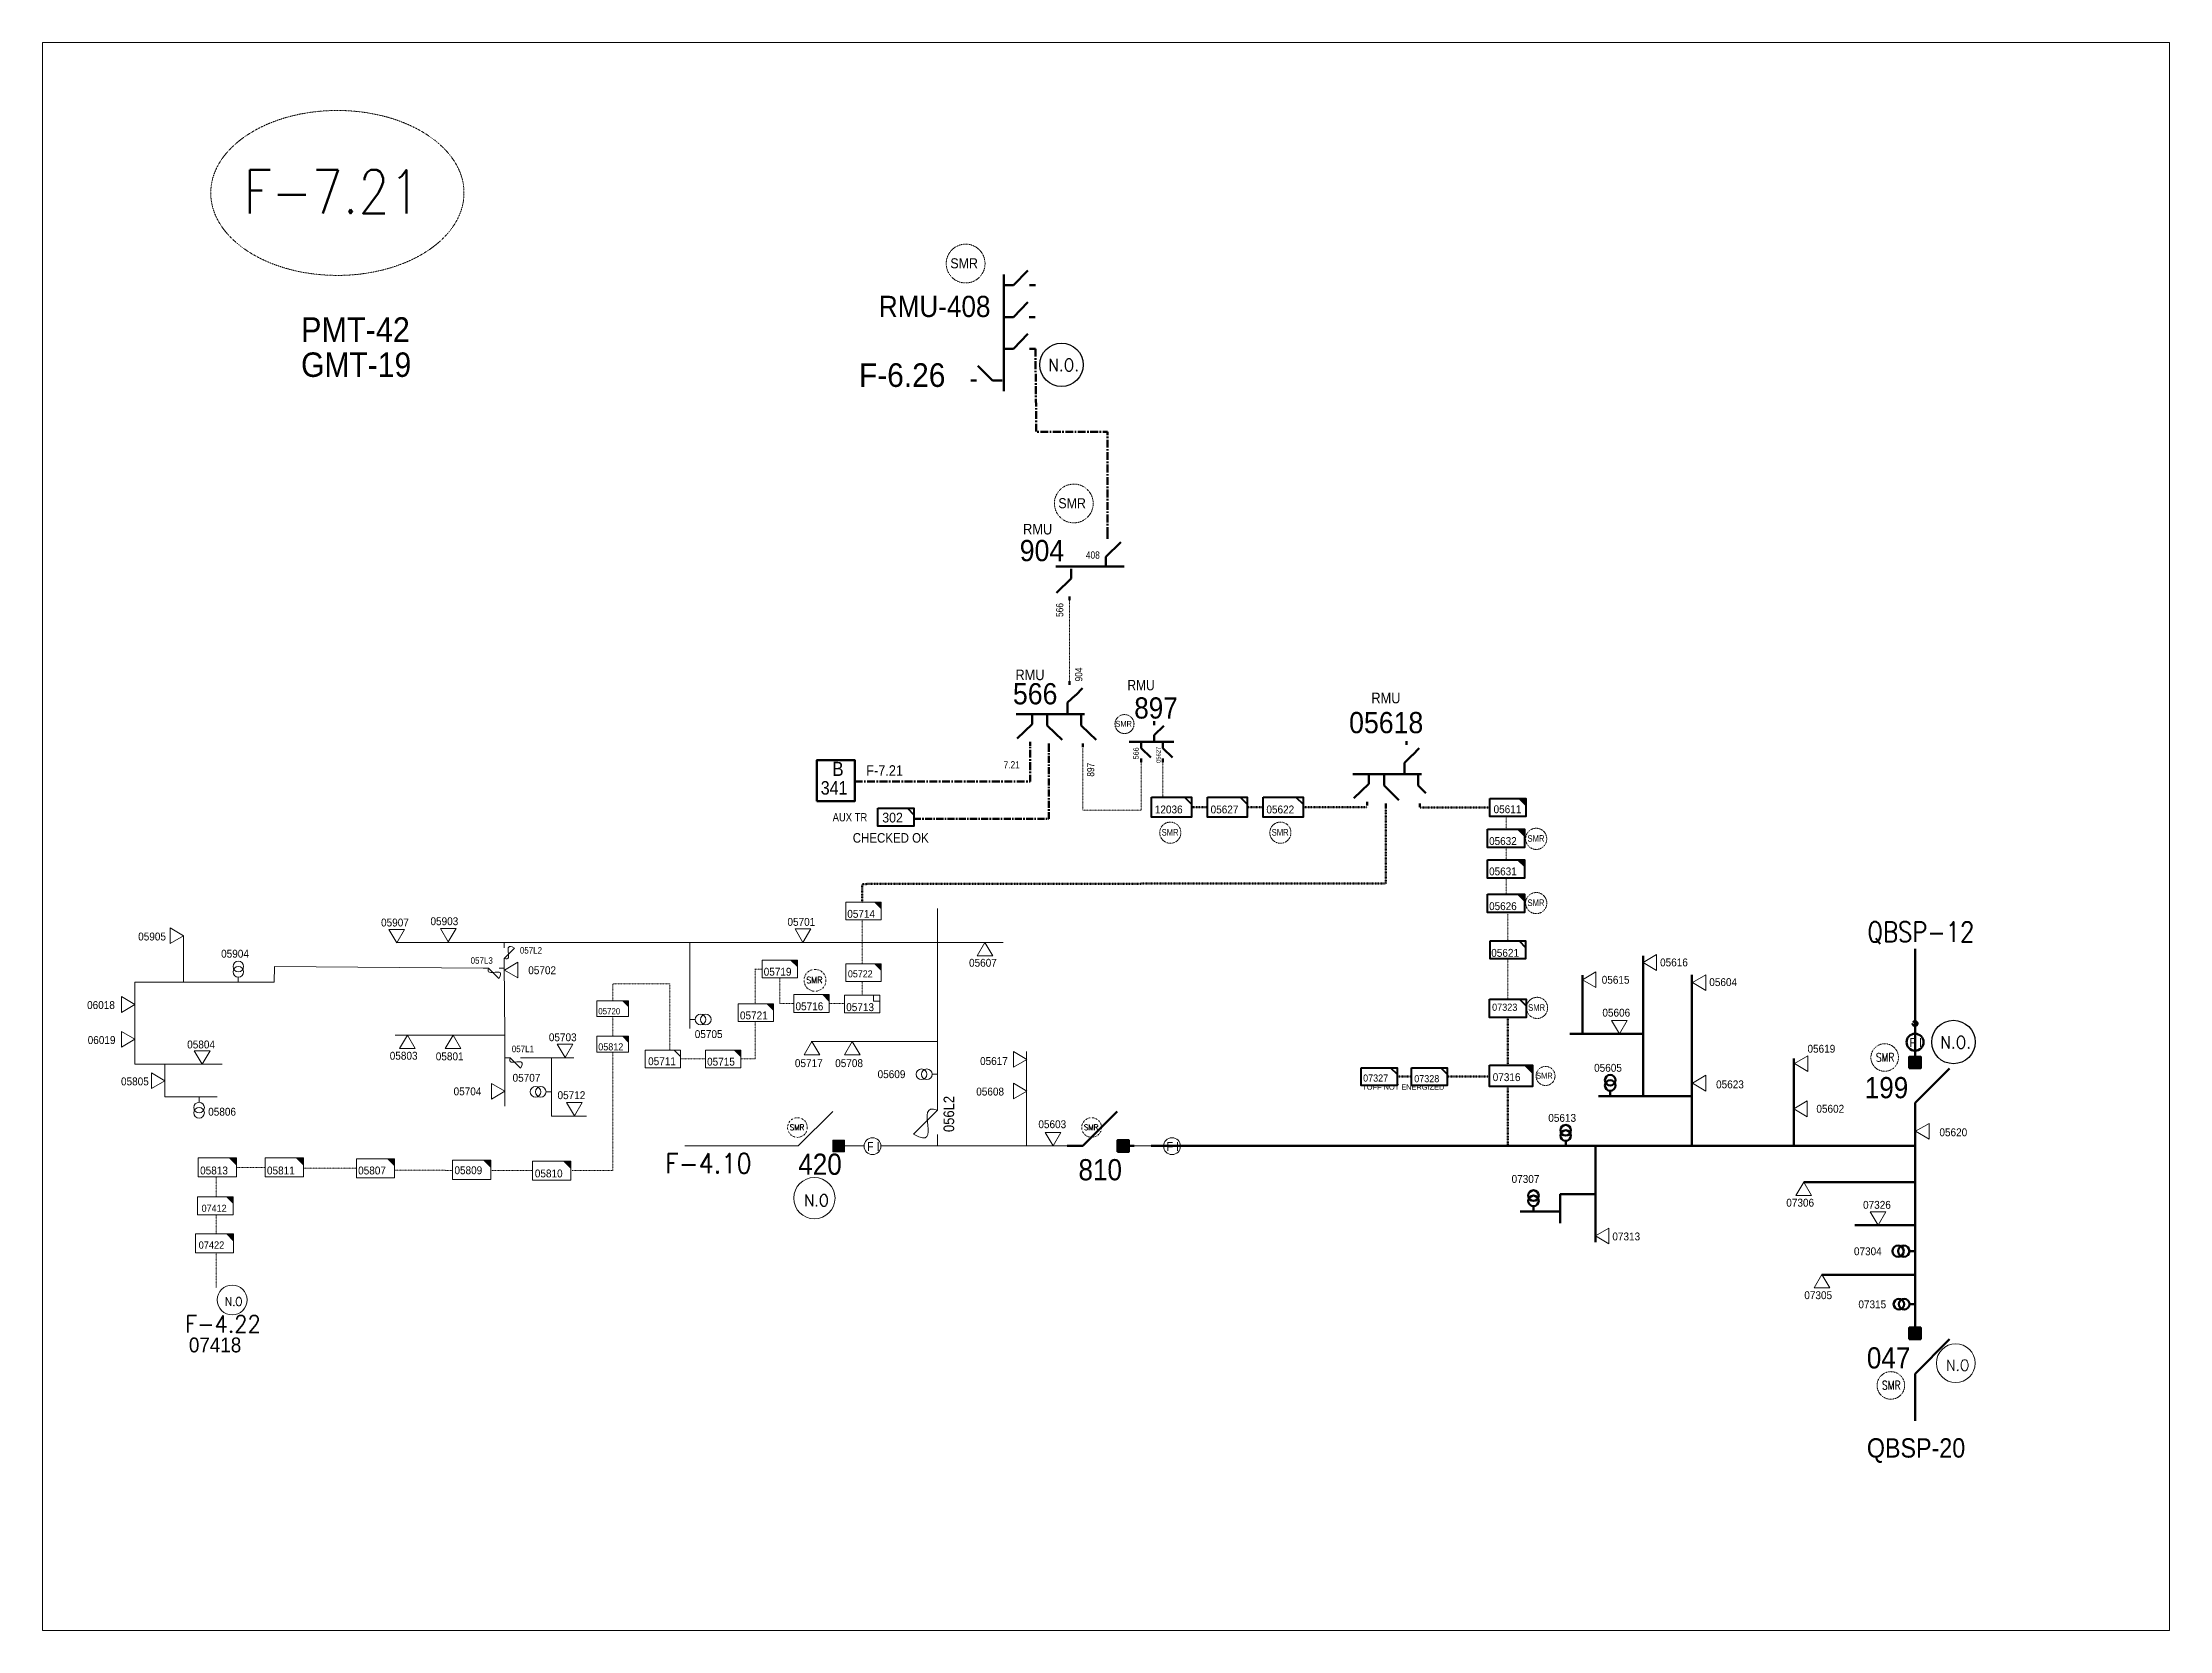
# Model space of a CAD drawing. Header units: metres. Extents: x 65984 to 144644, y -19036 to 23726.
# Drawn here: x 99559 to 100562, y 225 to 973 of the extents above; entities that cross this region are included whole.
import ezdxf
from ezdxf.enums import TextEntityAlignment as Align

# ---------------------------------------------------------------- set-up
doc = ezdxf.new("R2010")
doc.units = ezdxf.units.M
doc.header["$MEASUREMENT"] = 0
for name, pattern in [('( Center )', [2, 1.25, -0.25, 0.25, -0.25]), ('DGN Style 3', [0.013877, 0, -0.013877]), ('DGN Style 4', [1.6, 0.8, -0.4, 0, -0.4])]:
    doc.linetypes.add(name, pattern=pattern)
doc.layers.get('0').update_dxf_attribs({"color": 95, "lineweight": 40})
for name, color, linetype, lineweight in [('ABS', 7, 'Continuous', 40), ('ABS NUMBER', 112, 'Continuous', 30), ('d_eos', 111, 'Continuous', 40), ('d_eos no', 121, 'Continuous', 40), ('d_fco', 5, 'Continuous', 40), ('d_fco text', 95, 'Continuous', 40), ('d_oh branch', 94, 'Continuous', 40), ('d_switch', 95, 'Continuous', 40), ('d_tf', 1, 'Continuous', 40), ('d_tf no', 6, 'Continuous', 40), ('d_tf_200', 1, 'Continuous', 40), ('d_ug cable', 95, 'Continuous', 40), ('d_ug main line', 95, 'Continuous', 40), ('d_unit sub', 7, 'Continuous', 40), ('EARTH FAULT INDICATOR', 95, 'Continuous', 40), ('FDR  2  04', 171, 'Continuous', 40), ('FDR  4  04', 241, 'Continuous', 40), ('fedr no', 95, 'Continuous', 40), ('GRID STATION  04', 7, 'Continuous', 40), ('Level 37', 7, 'Continuous', 0), ('O H MAIN FEEDER', 4, 'Continuous', 100), ('SW N O', 114, 'Continuous', 30)]:
    doc.layers.add(name, color=color, linetype=linetype, lineweight=lineweight)
doc.styles.add('NASKHF', font='naskhf.shx', dxfattribs={"height": 8})
doc.styles.add('Style-Andalus', font='andlso.ttf')
doc.styles.add('Style-Arial', font='arial.ttf')
doc.styles.add('Style-ENGINEERING', font='ENGINEERING.shx')
doc.styles.add('Style-msdefault', font='msdefault.shx')
doc.styles.add('Style-simplex', font='simplex.shx')
doc.styles.add('Style-STANDARD', font='STANDARD.shx')

# ---------------------------------------------------------------- blocks, each defined once
blk = doc.blocks.new('TFU_95')
at = {"layer": 'd_tf_200', "color": 40, "linetype": 'Continuous', "lineweight": 13}
blk.add_line((0, 10), (0, 0), dxfattribs=at)
for centre in [(0, 30), (0, 20)]:
    blk.add_circle(centre, 10, dxfattribs=at)
blk = doc.blocks.new('TF3')
at = {"color": 0, "linetype": 'ByBlock', "lineweight": -2}
for p, q in [((11.3, 9), (18.3, 9)), ((18.3, 9), (18.3, 2))]:
    blk.add_line(p, q, dxfattribs=at)
at = {"color": 0, "linetype": 'ByBlock', "lineweight": -2, "flags": 128}
blk.add_lwpolyline([(18.3, 2), (11.3, 2), (11.3, 9)], dxfattribs=at)
at = {"color": 0, "linetype": 'ByBlock', "lineweight": -2}
blk.add_3dface([(-21.7, 9), (18.3, 9), (18.3, -11), (-21.7, -11)], dxfattribs=at)
blk = doc.blocks.new('ABS2_1_1')
at = {"color": 0, "linetype": 'ByBlock', "lineweight": -2, "ltscale": 500}
for q in [(-29900, 43500), (0, 0)]:
    blk.add_line((0, 13600), q, dxfattribs=at)
at = {"color": 0, "linetype": 'ByBlock', "lineweight": -2, "ltscale": 500, "flags": 128}
for points in [[(5000, 43600), (-5000, 43600), (-5000, 53600), (5000, 53600)], [(3791, 49653), (3791, 49653), (3791, 49653)]]:
    blk.add_lwpolyline(points, close=True, dxfattribs=at)
at = {"color": 0, "linetype": 'ByBlock', "lineweight": -2, "ltscale": 500}
for points in [[(5000, 43600), (-5000, 43600), (5000, 53600), (-5000, 53600)], [(3791, 49653), (3791, 49653), (3791, 49653)]]:
    blk.add_solid(points, dxfattribs=at)
blk = doc.blocks.new('*U1012')
at = {"layer": 'd_fco', "color": 7, "linetype": 'Continuous', "lineweight": 13}
blk.add_line((-4.6, 4.2), (-10.1, 4.2), dxfattribs=at)
at = {"layer": 'd_fco', "color": 7, "linetype": 'Continuous', "lineweight": 13, "flags": 128}
blk.add_lwpolyline([(13, 4.2), (7.1, 4.2), (-4.4, -7.3)], dxfattribs=at)
at = {"layer": 'd_fco', "color": 7, "linetype": 'Continuous', "lineweight": 13}
blk.add_open_spline([(-4.4, -7.3), (-13, 7.7), (11.6, -7.7), (7.1, 4.2)], degree=3, dxfattribs=at)
blk = doc.blocks.new('*U1006')
at = {"layer": 'EARTH FAULT INDICATOR', "color": 2, "linetype": 'Continuous', "lineweight": 13}
blk.add_circle((0, 0.1), 4, dxfattribs=at)
at = {"layer": 'EARTH FAULT INDICATOR', "color": 2, "lineweight": 13, "style": 'Style-Andalus', "width": 0.9}
blk.add_text('F I', height=4.23, dxfattribs=at).set_placement((-2.6, 2.1), align=Align.TOP_LEFT)
blk = doc.blocks.new('TF_8')
at = {"color": 0, "linetype": 'ByBlock', "lineweight": -2}
blk.add_line((6.3, 4.95), (9.9, 1.35), dxfattribs=at)
blk.add_3dface([(-10.1, 4.95), (9.9, 4.95), (9.9, -5.05), (-10.1, -5.05)], dxfattribs=at)
blk = doc.blocks.new('exist.us-1000kva')
at = {"color": 0, "linetype": 'ByBlock', "lineweight": -2, "flags": 128}
blk.add_lwpolyline([(40, 12.9), (32.8, 20), (40, 20)], close=True, dxfattribs=at)
at = {"color": 0, "linetype": 'ByBlock', "lineweight": -2, "extrusion": (0, 0, -1)}
blk.add_solid([(-40, 12.9), (-32.8, 20), (-40, 20)], dxfattribs=at)
at = {"color": 0, "linetype": 'ByBlock', "lineweight": -2, "xscale": 2, "yscale": 2}
blk.add_blockref('TF_8', (20.2, 10.1), dxfattribs=at)
blk = doc.blocks.new('TFU_154')
at = {"layer": 'd_tf_200', "color": 40, "linetype": 'Continuous', "lineweight": 53}
blk.add_line((0, 10), (0, 0), dxfattribs=at)
for centre in [(0, 30), (0, 20)]:
    blk.add_circle(centre, 10, dxfattribs=at)
blk = doc.blocks.new('*U1348')
at = {"layer": 'EARTH FAULT INDICATOR', "color": 40, "linetype": 'Continuous', "lineweight": 100}
blk.add_circle((0, 0.1), 4, dxfattribs=at)
at = {"layer": 'EARTH FAULT INDICATOR', "color": 40, "lineweight": 140, "style": 'Style-Andalus', "width": 0.9}
blk.add_text('F I', height=4.23, dxfattribs=at).set_placement((-2.6, 2.1), align=Align.TOP_LEFT)
blk = doc.blocks.new('TRA1_800')
at = {"layer": 'd_tf', "color": 40, "linetype": 'Continuous', "lineweight": 13, "ltscale": 0.000372147, "extrusion": (0, 0, -1), "flags": 128}
blk.add_lwpolyline([(-10.1, -17), (-0.1, 0), (9.9, -17)], close=True, dxfattribs=at)
blk = doc.blocks.new('TRA1_799')
at = {"layer": 'd_tf', "color": 40, "linetype": 'Continuous', "lineweight": 13, "ltscale": 0.000372147, "xscale": 1.000046566207833, "yscale": 1.000046566207833, "zscale": 1.000046566207833, "rotation": 180}
blk.add_blockref('TRA1_800', (0, 0), dxfattribs=at)
blk = doc.blocks.new('TRA1_802')
at = {"layer": 'd_tf', "color": 40, "linetype": 'Continuous', "lineweight": 13, "ltscale": 0.000371982, "flags": 128}
blk.add_lwpolyline([(10, -17), (0, 0), (-10, -17)], close=True, dxfattribs=at)
blk = doc.blocks.new('TRA1_801')
at = {"layer": 'd_tf', "color": 40, "linetype": 'Continuous', "lineweight": 13, "ltscale": 0.000371982, "xscale": 1.000046566207834, "yscale": 1.000046566207834, "zscale": 1.000046566207834, "rotation": 180}
blk.add_blockref('TRA1_802', (0, 0), dxfattribs=at)
blk = doc.blocks.new('TRA1_1278')
at = {"layer": 'd_tf', "color": 40, "linetype": 'Continuous', "lineweight": 0, "ltscale": 0.000372147, "flags": 128}
blk.add_lwpolyline([(10, -17), (0, 0), (-10, -17)], close=True, dxfattribs=at)
blk = doc.blocks.new('TRA1_1277')
at = {"layer": 'd_tf', "color": 40, "linetype": 'Continuous', "lineweight": 0, "ltscale": 0.000372147, "xscale": 1.000046566207833, "yscale": 1.000046566207833, "zscale": 1.000046566207833, "rotation": 180}
blk.add_blockref('TRA1_1278', (0, 0), dxfattribs=at)
blk = doc.blocks.new('TRA1_1280')
at = {"layer": 'd_tf', "color": 40, "linetype": 'Continuous', "lineweight": 0, "ltscale": 0.000371982, "extrusion": (0, 0, -1), "flags": 128}
blk.add_lwpolyline([(-10, -17), (0, 0), (10, -17)], close=True, dxfattribs=at)
blk = doc.blocks.new('TRA1_1279')
at = {"layer": 'd_tf', "color": 40, "linetype": 'Continuous', "lineweight": 0, "ltscale": 0.000371982, "xscale": 1.000046566207834, "yscale": 1.000046566207834, "zscale": 1.000046566207834, "rotation": 180}
blk.add_blockref('TRA1_1280', (0, 0), dxfattribs=at)
blk = doc.blocks.new('*U3382')
at = {"layer": 'SW N O', "color": 3, "lineweight": 13}
blk.add_circle((0, 0), 16.8, dxfattribs=at)
at = {"layer": 'SW N O', "color": 3, "lineweight": 13, "insert": (1.7, -1.8), "char_height": 9.6, "attachment_point": 5, "line_spacing_factor": 0.6, "style": 'Style-STANDARD'}
blk.add_mtext('N.O', dxfattribs=at)
blk = doc.blocks.new('*U892')
at = {"layer": 'SW N O', "color": 3}
blk.add_circle((0, 0), 16.8, dxfattribs=at)
at = {"layer": 'SW N O', "color": 3, "style": 'Style-STANDARD'}
blk.add_text('N.O.', height=9.6, dxfattribs=at).set_placement((1.7, -0.2), align=Align.MIDDLE_CENTER)

msp = doc.modelspace()

# ---------------------------------------------------------------- linework, layer by layer
at = {"layer": 'd_eos', "color": 2, "linetype": 'Continuous', "lineweight": 211, "ltscale": 0.478599}
for p, q in [((100012.3, 863.9), (100012.3, 808.9)), ((100016.9, 858.9), (100023.7, 865.9)), ((100012.3, 858.9), (100016.9, 858.9)), ((100012.2, 843.9), (100016.8, 843.9)), ((100016.8, 843.9), (100023.6, 850.9)), ((100016.9, 828.9), (100023.7, 835.9)), ((100012.3, 828.9), (100016.9, 828.9)), ((100011.6, 813.9), (100006.9, 813.9))]:
    msp.add_line(p, q, dxfattribs=at)
at = {"layer": 'd_eos', "color": 7, "linetype": 'Continuous', "lineweight": 211, "ltscale": 0.478599}
for p, q in [((100024.4, 858.9), (100027.2, 858.9)), ((100024.3, 843.9), (100027.1, 843.9)), ((100024.4, 828.9), (100027.2, 828.9)), ((99999.5, 813.9), (99996.7, 813.9)), ((100006.9, 813.9), (100000.1, 820.9))]:
    msp.add_line(p, q, dxfattribs=at)
at = {"layer": 'd_eos', "color": 2, "linetype": 'Continuous', "lineweight": 211, "ltscale": 0.638341}
for p, q in [((100060.4, 730.9), (100067.4, 737.7)), ((100036.8, 726.3), (100069.1, 726.3)), ((100044.1, 725.2), (100044.1, 720.6)), ((100060.4, 726.3), (100060.4, 730.9)), ((100044.1, 720.6), (100037.1, 713.8))]:
    msp.add_line(p, q, dxfattribs=at)
at = {"layer": 'd_eos', "color": 2, "linetype": 'Continuous', "lineweight": 211, "ltscale": 0.479736}
for p, q in [((100061.2, 739.3), (100061.2, 741.1)), ((100043.2, 712.2), (100043.2, 710.4))]:
    msp.add_line(p, q, dxfattribs=at)
at = {"layer": 'd_eos', "color": 7, "linetype": 'Continuous', "lineweight": 211, "ltscale": 0.479736}
for p, q in [((100043.2, 670.5), (100043.2, 672.3)), ((100024.8, 643.6), (100024.8, 641.8)), ((100033.6, 642.9), (100033.6, 641.1)), ((100049.6, 642.9), (100049.6, 641.1)), ((100202.1, 642.2), (100202.1, 644)), ((100183.6, 615.4), (100183.6, 613.6)), ((100192.4, 614.6), (100192.4, 612.8)), ((100208.4, 614.6), (100208.4, 612.8))]:
    msp.add_line(p, q, dxfattribs=at)
at = {"layer": 'd_eos', "color": 7, "linetype": 'Continuous', "lineweight": 211, "ltscale": 0.638341}
for p, q in [((100042.4, 662.1), (100046.1, 665.7)), ((100042.4, 656.8), (100042.4, 662.1)), ((100046.2, 665.7), (100049.4, 668.9)), ((100050.4, 656.7), (100018.1, 656.7)), ((100025.6, 652), (100018.6, 645.2)), ((100025.6, 656.7), (100025.6, 652)), ((100032.8, 656.5), (100032.8, 651.3)), ((100048.8, 656.5), (100048.8, 651.3)), ((100032.8, 651.3), (100036.5, 647.7)), ((100036.5, 647.7), (100039.8, 644.5)), ((100048.8, 651.3), (100052.5, 647.7)), ((100052.5, 647.7), (100055.8, 644.5)), ((100201.2, 633.8), (100204.9, 637.4)), ((100201.2, 628.6), (100201.2, 633.8)), ((100205, 637.4), (100208.2, 640.6)), ((100209.3, 628.4), (100176.9, 628.4)), ((100184.4, 623.8), (100177.4, 617)), ((100184.4, 628.4), (100184.4, 623.8)), ((100191.6, 628.3), (100191.6, 623)), ((100191.6, 623), (100195.3, 619.4)), ((100207.6, 628.3), (100207.6, 623)), ((100207.6, 623), (100211.3, 619.4)), ((100195.3, 619.4), (100198.6, 616.2))]:
    msp.add_line(p, q, dxfattribs=at)
at = {"layer": 'd_eos', "color": 2, "linetype": 'Continuous', "lineweight": 211, "ltscale": 0.484743}
for p, q in [((100083.2, 651.5), (100083.2, 653.3)), ((100092.4, 643.6), (100071.4, 643.6)), ((100077.1, 643.6), (100077.1, 640.6)), ((100083.2, 646.7), (100087.8, 651.1)), ((100083.2, 643.6), (100083.2, 646.7)), ((100087.3, 643.6), (100087.3, 640.6)), ((100077.1, 640.6), (100081.6, 636.2)), ((100077.1, 635.8), (100077.1, 634)), ((100087.3, 640.6), (100091.9, 636.2)), ((100087.3, 635.8), (100087.3, 634))]:
    msp.add_line(p, q, dxfattribs=at)
at = {"layer": 'd_oh branch', "color": 40, "linetype": 'Continuous', "lineweight": 13}
for p, q in [((99981, 471.7), (99981, 565)), ((99625.5, 530.4), (99625.5, 552.3)), ((100012, 549), (99725.9, 549)), ((99864.3, 508.5), (99864.3, 549)), ((99668.3, 530.4), (99668.4, 537.7)), ((99766.9, 537), (99668.4, 537.7)), ((99777, 505.4), (99776.7, 539.4)), ((99668.3, 530.4), (99602.6, 530.4)), ((99602.6, 491.6), (99602.6, 530.4)), ((99777, 505.4), (99725.4, 505.4)), ((99777, 471.9), (99777, 505.5)), ((99921.4, 502.3), (99981, 502.3)), ((99643.8, 491.6), (99602.6, 491.6)), ((99616.8, 491.6), (99616.8, 476.2)), ((99784.4, 494.7), (99809.6, 494.7)), ((99799.1, 467.1), (99799.1, 494.7)), ((100023, 453.4), (100023, 497.6)), ((99616.8, 476.2), (99641.4, 476.2)), ((99799.1, 467.1), (99815.5, 467.1))]:
    msp.add_line(p, q, dxfattribs=at)
at = {"layer": 'd_oh branch', "color": 40, "linetype": 'Continuous', "lineweight": 100}
for p, q in [((100313.7, 476.6), (100313.7, 542.8)), ((100285.1, 505.9), (100285.1, 533.7)), ((100336.7, 453.1), (100336.7, 533.8)), ((100279.1, 505.9), (100313.7, 505.9)), ((100384.8, 453.1), (100384.8, 494.3)), ((100292.7, 476.6), (100336.7, 476.6)), ((100291.3, 407.8), (100291.3, 453.1)), ((100389.4, 436), (100441.9, 436)), ((100274.6, 422.2), (100255.7, 422.2)), ((100413.6, 415.7), (100441.9, 415.7)), ((100398, 392.4), (100441.9, 392.4))]:
    msp.add_line(p, q, dxfattribs=at)
at = {"layer": 'd_oh branch', "color": 94, "linetype": 'Continuous', "lineweight": 13}
msp.add_line((99908, 453.1), (99861.9, 453.1), dxfattribs=at)
at = {"layer": 'd_oh branch', "color": 40, "linetype": 'Continuous', "lineweight": 100, "flags": 128}
msp.add_lwpolyline([(100274.6, 416.7), (100274.6, 430.3), (100291.3, 430.3)], dxfattribs=at)
at = {"layer": 'd_ug cable', "color": 40, "linetype": 'DGN Style 3', "lineweight": 13}
for p, q in [((100043.2, 672.3), (100043.2, 710.4)), ((100087.3, 633.9), (100087.3, 617.4)), ((100249.1, 608.4), (100249.1, 602.4)), ((100249.1, 593.8), (100249.1, 588.1)), ((100249.1, 579.3), (100249.1, 571.7)), ((100249.9, 562.6), (100249.9, 549.7)), ((99945.5, 559.7), (99945.5, 538.9)), ((99894.9, 536.5), (99898.3, 536.5)), ((99895, 520.2), (99895, 536.5)), ((99906.7, 532.4), (99906.7, 520.3)), ((99827.9, 529.6), (99854.8, 529.6)), ((99827.9, 521.7), (99827.9, 529.6)), ((99854.8, 498.2), (99854.8, 529.6)), ((99945.5, 530.7), (99945.5, 524.2)), ((99827.9, 504.8), (99827.9, 514.1)), ((99895, 494.2), (99895, 511.9)), ((99906.7, 520.3), (99913.3, 520.3)), ((99930.1, 520.3), (99937.2, 520.3)), ((99827.9, 441.6), (99827.9, 497.3)), ((99859.9, 494.2), (99871.7, 494.2)), ((99888.5, 494.2), (99895, 494.2)), ((99664.1, 443), (99650.8, 443)), ((99682.3, 442.7), (99707.1, 442.7)), ((99725.1, 441.7), (99752.4, 441.6)), ((99770.7, 441.6), (99790.1, 441.6)), ((99808.8, 441.6), (99827.9, 441.6)), ((99640.9, 429.1), (99640.9, 438.5)), ((99640.9, 411.6), (99640.9, 420.7)), ((99640.9, 386.4), (99640.9, 402.7))]:
    msp.add_line(p, q, dxfattribs=at)
at = {"layer": 'd_ug cable', "color": 40, "linetype": 'DGN Style 3', "lineweight": 100}
for p, q in [((100192.4, 576.9), (100192.4, 612.8)), ((100208.4, 612.6), (100241.4, 612.6)), ((99945.6, 576.6), (100192.4, 576.9)), ((99945.6, 576.6), (99945.6, 567.8)), ((100249.9, 491.2), (100249.9, 513.7))]:
    msp.add_line(p, q, dxfattribs=at)
at = {"layer": 'd_ug cable', "color": 40, "linetype": 'DGN Style 3', "lineweight": 13, "flags": 128}
for points in [[(100049.6, 640.6), (100049.6, 611.4)], [(100049.6, 611.4), (100077, 611.4), (100077.1, 634)], [(100249.9, 541.4), (100249.9, 522.3)]]:
    msp.add_lwpolyline(points, dxfattribs=at)
at = {"layer": 'd_ug cable', "color": 40, "linetype": 'DGN Style 3', "lineweight": 100, "flags": 128}
for points in [[(100100.8, 612.8), (100108.3, 612.8)], [(100127.1, 612.8), (100134.6, 612.8)], [(100153.4, 612.8), (100183.6, 612.8)], [(100197.7, 485.8), (100204.5, 485.8)], [(100221.4, 485.8), (100240.7, 485.8)], [(100249.9, 481.1), (100249.9, 453.1)]]:
    msp.add_lwpolyline(points, dxfattribs=at)
at = {"layer": 'd_ug cable', "color": 1, "linetype": 'DGN Style 3', "lineweight": 13}
for centre, radius in [((99994.3, 869.1), 9.15), ((100045.3, 756), 9.15), ((100427.6, 494.8), 6.5), ((100430.5, 340.2), 6.5)]:
    msp.add_circle(centre, radius, dxfattribs=at)
at = {"layer": 'd_ug cable', "color": 2, "linetype": 'DGN Style 3', "lineweight": 13}
for centre, radius in [((100069.2, 652), 4.49), ((100090.8, 600.8), 4.99), ((100142.7, 600.8), 4.99), ((100263.3, 597.9), 4.99), ((100263.3, 567.6), 4.99), ((100263.7, 518.2), 4.99), ((100267.7, 486.1), 4.49)]:
    msp.add_circle(centre, radius, dxfattribs=at)
at = {"layer": 'd_ug cable', "color": 2, "linetype": 'DGN Style 4', "lineweight": 13}
for centre, radius in [((99923.3, 531.2), 5.15), ((99915, 461.8), 4.64), ((100053.7, 461.8), 4.64)]:
    msp.add_circle(centre, radius, dxfattribs=at)
at = {"layer": 'd_ug main line', "color": 40, "linetype": '( Center )', "lineweight": 140, "ltscale": 2.94, "flags": 128}
for points in [[(100027.2, 828.9), (100027.6, 789.7), (100061.2, 789.7), (100061.2, 741.1)], [(99942, 624.9), (100024.8, 624.9), (100024.8, 641.8)]]:
    msp.add_lwpolyline(points, dxfattribs=at)
at = {"layer": 'd_ug main line', "color": 40, "linetype": '( Center )', "lineweight": 140, "ltscale": 2.646, "flags": 128}
msp.add_lwpolyline([(99969.9, 607.4), (100033.6, 607.4), (100033.6, 642.1)], dxfattribs=at)
at = {"layer": 'd_ug main line', "color": 40, "linetype": '( Center )', "lineweight": 140, "ltscale": 2.94}
msp.add_circle((100441.9, 510.8), 1.16, dxfattribs=at)
at = {"layer": 'FDR  2  04', "color": 2, "linetype": 'Continuous'}
msp.add_line((100441.9, 498.1), (100441.9, 491.3), dxfattribs=at)
at = {"layer": 'FDR  4  04', "color": 40, "linetype": 'Continuous'}
msp.add_line((100441.9, 444.5), (100441.9, 405.2), dxfattribs=at)
at = {"layer": 'fedr no', "color": 82, "linetype": 'DGN Style 3', "lineweight": 13, "true_color": 0x1dc70e}
msp.add_ellipse((99698.1, 902.4), major_axis=(59.7, 0), ratio=0.651175, dxfattribs=at)
at = {"layer": 'GRID STATION  04', "color": 40, "linetype": 'Continuous', "lineweight": 70, "ltscale": 0.482743, "flags": 128}
msp.add_lwpolyline([(99924.2, 615.6), (99924.2, 635), (99942, 635), (99942, 615.6)], close=True, dxfattribs=at)
at = {"layer": 'O H MAIN FEEDER', "color": 154, "lineweight": 211, "ltscale": 0.488306}
msp.add_line((100441.9, 546.1), (100441.9, 494.3), dxfattribs=at)
at = {"layer": 'O H MAIN FEEDER', "color": 40, "lineweight": 211, "ltscale": 0.488306}
for p, q in [((100441.9, 467.7), (100441.9, 366.5)), ((100069.4, 453.1), (100073.7, 453.1)), ((100081.7, 453.1), (100441.9, 453.1)), ((100441.9, 338.3), (100441.9, 323.5))]:
    msp.add_line(p, q, dxfattribs=at)
at = {"layer": 'O H MAIN FEEDER', "color": 40, "lineweight": 13, "ltscale": 0.488306}
for p, q in [((99935.8, 453.1), (99946.4, 453.1)), ((99954.4, 453.1), (100042.8, 453.1)), ((100071.3, 453.1), (100117, 453.1))]:
    msp.add_line(p, q, dxfattribs=at)
at = {"layer": 'O H MAIN FEEDER', "color": 140, "linetype": 'Continuous', "lineweight": 13, "flags": 128}
msp.add_lwpolyline([(100561.9, 224.7), (99559.1, 224.7), (99559.1, 973.3), (100561.9, 973.3)], close=True, dxfattribs=at)

# ---------------------------------------------------------------- block references
at = {"layer": 'ABS', "color": 2, "linetype": 'Continuous', "lineweight": 211, "ltscale": 0.812883, "xscale": 0.0005446322480400587, "zscale": 0.000360672857092237}
for p, yscale, rotation in [((100441.9, 466), -0.0005446322480400591, 180.0000000000002), ((100042.1, 453.1), 0.0005446322480400587, 269.9999999999997), ((100441.9, 338.3), -0.0005446322480400591, 180.0000000000002)]:
    msp.add_blockref('ABS2_1_1', p, dxfattribs=dict(at, yscale=yscale, rotation=rotation))
at = {"layer": 'ABS', "color": 2, "linetype": 'Continuous', "lineweight": 13, "ltscale": 0.812883, "xscale": 0.0005446322480400587, "yscale": 0.0005446322480400587, "zscale": 0.000360672857092237, "rotation": 269.9999999999997}
msp.add_blockref('ABS2_1_1', (99908, 453.1), dxfattribs=at)
at = {"layer": 'ABS', "color": 7, "linetype": 'Continuous', "lineweight": 13, "ltscale": 0.812883, "xscale": 0.0005446322480400587, "yscale": 0.0005446322480400587, "zscale": 0.000360672857092237, "rotation": 269.9999999999997}
msp.add_blockref('ABS2_1_1', (100042.1, 453.1), dxfattribs=at)
at = {"layer": 'd_fco', "color": 7, "linetype": 'Continuous', "lineweight": 13, "extrusion": (0, 0, -1)}
for p, xscale, yscale, zscale, rotation in [((-99778.5, 544.5), 0.4268415544828559, 0.4268415544828559, 0.4268415544828559, 270.0000000029754), ((-99772.4, 535.2), 0.4268415544828559, 0.4268415544828559, 0.4268415544828559, 2.975402169069086e-09), ((-99782.6, 492.9), 0.4268415544828559, 0.4268415544828559, 0.4268415544828559, 2.975402169069086e-09), ((-99976.9, 463), 0.98, 0.98, 0.98, 90.00000000297543)]:
    msp.add_blockref('*U1012', p, dxfattribs=dict(at, xscale=xscale, yscale=yscale, zscale=zscale, rotation=rotation))
at = {"layer": 'd_tf', "color": 40, "linetype": 'Continuous', "lineweight": 13, "ltscale": 0.000372147, "extrusion": (0, 0, -1), "xscale": 0.37, "yscale": 0.37, "zscale": 0.37}
for p, rotation in [((-99625.5, 552.2), 269.9999999999999), ((-100003.4, 549), 180), ((-99616.8, 483.8), 269.9999999999999)]:
    msp.add_blockref('TRA1_799', p, dxfattribs=dict(at, rotation=rotation))
at = {"layer": 'd_tf', "color": 40, "linetype": 'Continuous', "lineweight": 13, "ltscale": 0.000372147, "xscale": 0.37, "yscale": 0.37, "zscale": 0.37}
for p, rotation in [((99726.1, 548.9), 359.9999999999999), ((99750.4, 549.3), 359.9999999999999), ((99917.6, 549.1), 359.9999999999999), ((99731.1, 505.3), 180), ((99752.6, 505.4), 180), ((99921.8, 502.3), 180), ((99940.8, 502.3), 180), ((99634.4, 491.6), 359.9999999999999), ((99805.5, 494.8), 359.9999999999999), ((99809.9, 467.3), 359.9999999999999), ((100035.6, 453.1), 359.9999999999999)]:
    msp.add_blockref('TRA1_799', p, dxfattribs=dict(at, rotation=rotation))
at = {"layer": 'd_tf', "color": 40, "linetype": 'Continuous', "lineweight": 0, "ltscale": 0.000372147, "xscale": 0.37, "yscale": 0.37, "zscale": 0.37}
for p, rotation in [((100313.7, 539.6), 269.9999999999999), ((100337, 530.1), 269.9999999999999), ((100302.5, 505.9), 359.9999999999999), ((100385, 491.9), 270), ((100337, 482.7), 269.9999999999999), ((100442.2, 460), 269.9999999999999), ((100389.4, 436), 180), ((100424.5, 415.7), 359.9999999999999), ((100291.3, 410.7), 269.9999999999999), ((100398, 392.5), 180)]:
    msp.add_blockref('TRA1_1277', p, dxfattribs=dict(at, rotation=rotation))
at = {"layer": 'd_tf', "color": 40, "linetype": 'Continuous', "lineweight": 13, "ltscale": 0.000371982, "extrusion": (0, 0, -1), "xscale": 0.3699999999999999, "yscale": 0.3699999999999999, "zscale": 0.3699999999999999, "rotation": 89.99999999999997}
msp.add_blockref('TRA1_801', (-99776.9, 536), dxfattribs=at)
at = {"layer": 'd_tf', "color": 40, "linetype": 'Continuous', "lineweight": 0, "ltscale": 0.000371982, "extrusion": (0, 0, -1), "xscale": 0.3699999999999999, "yscale": 0.3699999999999999, "zscale": 0.3699999999999999, "rotation": 89.99999999999997}
for p in [(-100285.1, 531.5), (-100384.8, 470.6)]:
    msp.add_blockref('TRA1_1279', p, dxfattribs=at)
at = {"layer": 'd_tf', "color": 40, "linetype": 'Continuous', "lineweight": 13, "ltscale": 0.000371982, "xscale": 0.3699999999999999, "yscale": 0.3699999999999999, "zscale": 0.3699999999999999, "rotation": 89.99999999999997}
for p in [(99602.6, 519.8), (99602.6, 503.4), (100023.2, 493.9), (99777, 478.9), (100023.2, 479)]:
    msp.add_blockref('TRA1_801', p, dxfattribs=at)
at = {"layer": 'd_tf_200', "color": 40, "linetype": 'Continuous', "lineweight": 13, "xscale": 0.25, "yscale": 0.25, "zscale": 0.25}
for p, rotation in [((99651.4, 530.2), 359.9999999999999), ((99864.3, 512.7), 269.9999999999999), ((99981, 486.9), 89.9999999999999), ((99632.9, 476.2), 179.9999999999999), ((99799, 478.6), 89.9999999999999)]:
    msp.add_blockref('TFU_95', p, dxfattribs=dict(at, rotation=rotation))
at = {"layer": 'd_tf_200', "color": 40, "linetype": 'Continuous', "lineweight": 53}
for p, xscale, yscale, zscale, rotation in [((100298.2, 476.6), 0.25, 0.25, 0.25, 359.9999999999999), ((100277.2, 453), 0.25, 0.25, 0.25, 359.9999999999999), ((100441.9, 403.5), 0.2665158522623824, 0.2665158522623824, 0.2665158522623824, 89.99999999999984), ((100441.8, 378.5), 0.25, 0.25, 0.25, 89.99999999999984)]:
    msp.add_blockref('TFU_154', p, dxfattribs=dict(at, xscale=xscale, yscale=yscale, zscale=zscale, rotation=rotation))
at = {"layer": 'd_tf_200', "color": 40, "linetype": 'Continuous', "lineweight": 53, "extrusion": (0, 0, -1), "xscale": 0.25, "yscale": 0.25, "zscale": 0.25}
msp.add_blockref('TFU_154', (-100262, 422.2), dxfattribs=at)
at = {"layer": 'd_unit sub', "color": 40, "linetype": 'Continuous', "lineweight": 40, "rotation": 359.9999999999999}
for name, p, xscale, yscale, zscale in [('TF_8', (99961.5, 608.1), 0.8458627979538766, 0.8458627979538766, 0.357584103231541), ('TF_8', (100117.8, 612.9), 0.9398475532820851, 0.9398475532820851, 0.3973156702572678), ('exist.us-1000kva', (100241.4, 608.4), 0.4244821184432896, 0.4244821184432896, 0.3973156702572678), ('exist.us-1000kva', (100240.4, 579.4), 0.4330950886242703, 0.4330950886242703, 0.3973156702572678), ('exist.us-1000kva', (100240.4, 579.4), 0.4330950886242703, 0.4330950886242703, 0.3973156702572678), ('TF_8', (100250, 545.6), 0.834370378802083, 0.834370378802083, 0.3973156702572678), ('TF_8', (100189.3, 485.8), 0.8458627979538766, 0.8458627979538766, 0.357584103231541), ('exist.us-1000kva', (100241.3, 481.1), 0.506426670862428, 0.506426670862428, 0.3973156702572678)]:
    msp.add_blockref(name, p, dxfattribs=dict(at, xscale=xscale, yscale=yscale, zscale=zscale))
at = {"layer": 'd_unit sub', "color": 2, "linetype": 'Continuous', "lineweight": 40, "rotation": 359.9999999999999}
for name, p, xscale, yscale, zscale in [('TF_8', (100091.5, 612.9), 0.9398475532820851, 0.9398475532820851, 0.3973156702572678), ('TF_8', (100144.1, 612.9), 0.9398475532820851, 0.9398475532820851, 0.3973156702572678), ('exist.us-1000kva', (100240.4, 593.8), 0.4330950886242703, 0.4330950886242703, 0.3973156702572678), ('exist.us-1000kva', (100240.4, 563.1), 0.4330950886242703, 0.4330950886242703, 0.3973156702572678), ('TF_8', (100250, 518), 0.8621296207103728, 0.8621296207103728, 0.3973156702572678), ('TF_8', (100213, 485.8), 0.8458627979538766, 0.8458627979538766, 0.357584103231541)]:
    msp.add_blockref(name, p, dxfattribs=dict(at, xscale=xscale, yscale=yscale, zscale=zscale))
at = {"layer": 'd_unit sub', "color": 40, "linetype": 'Continuous', "lineweight": 13, "rotation": 359.9999999999999}
for name, p, xscale, yscale, zscale in [('exist.us-1000kva', (99937.8, 559.7), 0.4166225749562253, 0.4166225749562253, 0.3973156702572678), ('exist.us-1000kva', (99898.3, 532.4), 0.4166225749562253, 0.4166225749562253, 0.3973156702572678), ('exist.us-1000kva', (99937.8, 530.6), 0.4166225749562253, 0.4166225749562253, 0.3973156702572678), ('exist.us-1000kva', (99820.4, 514.1), 0.3749603174606028, 0.3749603174606028, 0.357584103231541), ('TF3', (99946.2, 520.5), 0.4144608037937509, 0.4144608037937509, 0.121101816294415), ('exist.us-1000kva', (99887.1, 511.8), 0.4166225749562253, 0.4166225749562253, 0.3973156702572678), ('exist.us-1000kva', (99820.4, 497.3), 0.3749603174606028, 0.3749603174606028, 0.357584103231541), ('TF_8', (99851.6, 494.2), 0.8354166797032141, 0.8354166797032141, 0.3973156702572678), ('exist.us-1000kva', (99871.7, 490), 0.4166225749562253, 0.4166225749562253, 0.3973156702572678), ('exist.us-1000kva', (99632.5, 438.5), 0.4498951642478067, 0.4498951642478067, 0.3973156702572678), ('exist.us-1000kva', (99664.1, 438.5), 0.4498951642478067, 0.4498951642478067, 0.3973156702572678), ('exist.us-1000kva', (99707.1, 438.1), 0.4498951642478067, 0.4498951642478067, 0.3973156702572678), ('exist.us-1000kva', (99752.4, 437.3), 0.4520089381286593, 0.4520089381286593, 0.3973156702572678), ('exist.us-1000kva', (99790.1, 436.9), 0.4520089381286593, 0.4520089381286593, 0.3973156702572678), ('exist.us-1000kva', (99632.2, 420.7), 0.4199583983982552, 0.4199583983982552, 0.357584103231541), ('exist.us-1000kva', (99631.2, 402.7), 0.4485599338891406, 0.4485599338891406, 0.357584103231541)]:
    msp.add_blockref(name, p, dxfattribs=dict(at, xscale=xscale, yscale=yscale, zscale=zscale))
at = {"layer": 'd_unit sub', "color": 2, "linetype": 'Continuous', "lineweight": 13, "xscale": 0.4166225749562253, "yscale": 0.4166225749562253, "zscale": 0.3973156702572678, "rotation": 359.9999999999999}
msp.add_blockref('exist.us-1000kva', (99913.3, 516.1), dxfattribs=at)
at = {"layer": 'EARTH FAULT INDICATOR', "color": 40, "linetype": 'Continuous', "lineweight": 100}
msp.add_blockref('*U1348', (100441.9, 501.9), dxfattribs=at)
at = {"layer": 'EARTH FAULT INDICATOR', "color": 2, "linetype": 'Continuous', "lineweight": 13}
for p in [(99950.4, 452.9), (100091.6, 452.9)]:
    msp.add_blockref('*U1006', p, dxfattribs=at)
at = {"layer": 'SW N O', "color": 3, "xscale": 0.6099622166786182, "yscale": 0.6099622166786182, "zscale": 0.6099622166786182}
for p in [(100039.5, 821.4), (100460, 502.1)]:
    msp.add_blockref('*U892', p, dxfattribs=at)
at = {"layer": 'SW N O', "color": 3, "lineweight": 13}
for p, xscale, yscale, zscale in [((99923, 428.5), 0.5788669145408478, 0.5788669145408478, 0.5788669145408478), ((99648.5, 380.5), 0.418785461769218, 0.418785461769218, 0.418785461769218), ((100461.1, 350.7), 0.5439727267979471, 0.5439727267979471, 0.5439727267979471)]:
    msp.add_blockref('*U3382', p, dxfattribs=dict(at, xscale=xscale, yscale=yscale, zscale=zscale))

# ---------------------------------------------------------------- texts
at = {"layer": 'ABS NUMBER', "color": 2, "lineweight": 140, "style": 'Style-Arial', "width": 0.88}
for s, p in [('199', (100418.2, 485.6)), ('810', (100047.5, 446.9)), ('047', (100419.2, 358.2))]:
    msp.add_text(s, height=10, dxfattribs=at).set_placement(p, align=Align.TOP_LEFT)
at = {"layer": 'ABS NUMBER', "color": 2, "lineweight": 13, "style": 'Style-Arial', "width": 0.88}
msp.add_text('420', height=10, dxfattribs=at).set_placement((99915.4, 449.5), align=Align.TOP_LEFT)
at = {"layer": 'd_eos no', "color": 7, "linetype": 'Continuous', "lineweight": 13, "style": 'Style-Arial', "width": 0.88}
for s, height, p in [('PMT-42', 11.73, (99681, 843.8)), ('GMT-19', 11.52, (99681, 827.2))]:
    msp.add_text(s, height=height, dxfattribs=at).set_placement(p, align=Align.TOP_LEFT)
at = {"layer": 'd_eos no', "color": 2, "linetype": 'Continuous', "lineweight": 140, "style": 'Style-Arial'}
for s, width, p in [('904', 0.9, (100019.8, 738.8)), ('897', 0.88, (100073.8, 664.6))]:
    msp.add_text(s, height=10, dxfattribs=dict(at, width=width)).set_placement(p, align=Align.TOP_LEFT)
at = {"layer": 'd_eos no', "color": 7, "linetype": 'Continuous', "lineweight": 140, "style": 'Style-Arial', "width": 0.9}
for s, p in [('566', (100016.6, 671.3)), ('05618', (100175.1, 657.7))]:
    msp.add_text(s, height=10, dxfattribs=at).set_placement(p, align=Align.TOP_LEFT)
at = {"layer": 'd_fco text', "color": 7, "linetype": 'Continuous', "lineweight": 13, "style": 'Style-msdefault', "width": 0.916667}
for s, height, rotation, p in [('057L3', 3.07, 0, (99771.4, 539)), ('057L2', 3.07, 0, (99794.6, 543.8)), ('057L1', 3.07, 0, (99790.8, 497.3)), ('056L2', 5, 90, (99988.9, 476.7))]:
    msp.add_text(s, height=height, rotation=rotation, dxfattribs=at).set_placement(p, align=Align.RIGHT)
at = {"layer": 'd_switch', "color": 40, "linetype": 'Continuous', "lineweight": 30, "style": 'Style-msdefault', "width": 0.9}
msp.add_text('F-7.21', height=5, dxfattribs=at).set_placement((99947.4, 632.6), align=Align.TOP_LEFT)
at = {"layer": 'd_switch', "color": 2, "linetype": 'Continuous', "lineweight": 30, "style": 'Style-ENGINEERING', "width": 0.857143}
for s, height, rotation, p in [('566', 2.48, 90.0075, (100073.4, 641)), ('05627', 2, 90, (100084.2, 641.3))]:
    msp.add_text(s, height=height, rotation=rotation, dxfattribs=at).set_placement(p, align=Align.TOP_RIGHT)
at = {"layer": 'd_switch', "color": 2, "linetype": 'Continuous', "lineweight": 30, "style": 'Style-msdefault', "width": 0.9}
msp.add_text('QBSP-20', height=9.12, dxfattribs=at).set_placement((100419.2, 315.3), align=Align.TOP_LEFT)
at = {"layer": 'd_switch', "color": 2, "linetype": 'Continuous', "lineweight": 30, "insert": (99941.1, 600.6), "char_height": 4.5, "attachment_point": 1, "style": 'NASKHF'}
msp.add_mtext('\\Fmsdefault;\\H1x;\\W0.9;CHECKED OK', dxfattribs=at)
at = {"layer": 'd_tf no', "color": 2, "linetype": 'Continuous', "lineweight": 40, "style": 'Style-msdefault'}
for s, height, width, p in [('12036', 3.72, 0.947368, (100083.5, 613.6)), ('05622', 3.72, 0.947368, (100136.1, 613.6)), ('05632', 3.7, 0.945946, (100241.1, 598.7)), ('05626', 3.7, 0.945946, (100241.1, 568)), ('07328', 3.35, 0.947368, (100205.8, 486.5))]:
    msp.add_text(s, height=height, dxfattribs=dict(at, width=width)).set_placement(p, align=Align.TOP_LEFT)
at = {"layer": 'd_tf no', "color": 40, "linetype": 'Continuous', "lineweight": 40, "style": 'Style-msdefault'}
for s, height, width, p in [('05627', 3.72, 0.947368, (100109.8, 613.6)), ('302', 4.59, 0.947368, (99955, 610.2)), ('05631', 3.7, 0.945946, (100241.1, 584.4)), ('05621', 3.72, 0.947368, (100242.1, 546)), ('05616', 3.72, 0.947368, (100321.7, 541.5)), ('05604', 3.72, 0.947368, (100344.9, 532.2)), ('05606', 3.72, 0.947368, (100294.5, 517.8)), ('05605', 3.72, 0.947368, (100290.6, 491.8)), ('07327', 3.35, 0.947368, (100181.7, 486.8)), ('07316', 3.72, 0.947368, (100242.8, 487.4)), ('05623', 3.72, 0.947368, (100348.1, 484)), ('05613', 3.72, 0.947368, (100269, 468.2)), ('05620', 3.72, 0.947368, (100453.4, 461.4)), ('07307', 3.72, 0.947368, (100251.7, 439.4)), ('07326', 3.72, 0.947368, (100417.4, 427.2)), ('07313', 3.72, 0.947368, (100299.2, 412.3)), ('07304', 3.72, 0.947368, (100413.1, 405.3)), ('07305', 3.72, 0.947368, (100389.7, 384.6)), ('07315', 3.72, 0.947368, (100415.2, 380.3))]:
    msp.add_text(s, height=height, dxfattribs=dict(at, width=width)).set_placement(p, align=Align.TOP_LEFT)
at = {"layer": 'd_tf no', "color": 40, "linetype": 'Continuous', "lineweight": 40, "style": 'Style-msdefault', "width": 0.947368}
for s, p in [('05611', (100256.3, 613.7)), ('05615', (100307.3, 533.3)), ('05619', (100404.3, 500.8)), ('05602', (100408.5, 472.5))]:
    msp.add_text(s, height=3.72, dxfattribs=at).set_placement(p, align=Align.TOP_RIGHT)
at = {"layer": 'd_tf no', "color": 40, "linetype": 'Continuous', "lineweight": 13, "style": 'Style-msdefault', "width": 0.947368}
for s, height, p in [('05714', 3.72, (99938.5, 564.4)), ('05907', 3.72, (99718.7, 560.3)), ('05903', 3.72, (99742, 560.9)), ('05701', 3.72, (99910.3, 560.6)), ('05904', 3.72, (99643.3, 545.6)), ('05719', 3.72, (99899.1, 537.1)), ('05722', 3.31, (99938.8, 535.9)), ('06018', 3.72, (99580.1, 521.4)), ('05720', 2.94, (99821.1, 518.1)), ('05721', 3.72, (99887.9, 516.5)), ('05713', 3.72, (99938, 520.4)), ('06019', 3.72, (99580.4, 504.9)), ('05804', 3.72, (99627.3, 502.8)), ('05703', 3.72, (99797.8, 506.2)), ('05812', 3.35, (99821.1, 501.5)), ('05705', 3.72, (99866.6, 507.7)), ('05803', 3.72, (99722.8, 497.5)), ('05801', 3.72, (99744.5, 497.2)), ('05711', 3.72, (99844.6, 494.9)), ('05715', 3.72, (99872.4, 494.7)), ('05717', 3.72, (99913.8, 494)), ('05708', 3.72, (99932.8, 494)), ('05617', 3.72, (100001.1, 495)), ('05707', 3.72, (99780.7, 487.1)), ('05609', 3.72, (99952.8, 488.8)), ('05704', 3.72, (99752.9, 480.7)), ('05712', 3.72, (99801.9, 478.9)), ('05608', 3.72, (99999.3, 480.6)), ('05806', 3.72, (99637.2, 471.1)), ('05603', 3.72, (100028.6, 465.2)), ('05813', 3.72, (99633.4, 443.4)), ('05811', 3.72, (99664.9, 443.4)), ('05807', 3.72, (99707.9, 443.4)), ('05809', 3.72, (99753.3, 443.5)), ('05810', 3.72, (99791.2, 442)), ('07412', 3.35, (99634.1, 425.4)), ('07422', 3.43, (99632.7, 408.1))]:
    msp.add_text(s, height=height, dxfattribs=at).set_placement(p, align=Align.TOP_LEFT)
for s, p in [('05905', (99617.3, 553.7)), ('05702', (99801.2, 537.8)), ('05805', (99609.2, 485.4))]:
    msp.add_text(s, height=3.72, dxfattribs=at).set_placement(p, align=Align.TOP_RIGHT)
at = {"layer": 'd_tf no', "color": 1, "linetype": 'Continuous', "lineweight": 13, "ltscale": 0.9, "style": 'Style-simplex', "width": 0.909091}
msp.add_text('SMR', height=3, dxfattribs=at).set_placement((99923, 531.3), align=Align.MIDDLE_CENTER)
at = {"layer": 'd_tf no', "color": 40, "linetype": 'Continuous', "lineweight": 13, "style": 'Style-msdefault', "width": 0.947368}
msp.add_text('05607', height=3.72, dxfattribs=at).set_placement((99995.9, 537.6))
at = {"layer": 'd_tf no', "color": 2, "linetype": 'Continuous', "lineweight": 13, "style": 'Style-msdefault', "width": 0.947368}
msp.add_text('05716', height=3.72, dxfattribs=at).set_placement((99914.1, 520.8), align=Align.TOP_LEFT)
at = {"layer": 'd_tf no', "color": 1, "linetype": 'Continuous', "lineweight": 13, "ltscale": 0.81, "style": 'Style-simplex', "width": 0.909091}
for p in [(99914.8, 461.9), (100053.5, 461.9)]:
    msp.add_text('SMR', height=2.7, dxfattribs=at).set_placement(p, align=Align.MIDDLE_CENTER)
at = {"layer": 'd_tf no', "color": 40, "linetype": 'Continuous', "lineweight": 40, "style": 'Style-msdefault', "width": 0.947368}
msp.add_text('07306', height=3.72, dxfattribs=at).set_placement((100381.2, 424.5))
at = {"layer": 'd_tf no', "color": 5, "linetype": 'Continuous', "lineweight": 13, "style": 'Style-msdefault', "width": 0.947368}
msp.add_text('07418', height=7.01, dxfattribs=at).set_placement((99628.1, 362.8), align=Align.TOP_LEFT)
at = {"layer": 'd_tf no', "color": 2, "lineweight": 13, "char_height": 4.732, "attachment_point": 1, "style": 'NASKHF'}
for insert in [(99987.1, 871.6), (100038, 758.5)]:
    msp.add_mtext('\\Fmsdefault;\\H1x;\\W0.925;SMR\\P', dxfattribs=dict(at, insert=insert))
at = {"layer": 'd_ug cable', "color": 2, "linetype": 'DGN Style 3', "lineweight": 13, "style": 'Style-msdefault', "width": 0.945946}
msp.add_text('F-6.26', height=11.15, dxfattribs=at).set_placement((99944, 822.1), align=Align.TOP_LEFT)
at = {"layer": 'd_unit sub', "color": 2, "linetype": 'Continuous', "lineweight": 40, "style": 'Style-msdefault', "width": 0.947368}
msp.add_text('07323', height=3.38, dxfattribs=at).set_placement((100242.5, 520.2), align=Align.TOP_LEFT)
at = {"layer": 'fedr no', "color": 6, "linetype": 'Continuous', "lineweight": 13, "style": 'Style-STANDARD', "width": 0.909091}
msp.add_text('F-7.21', height=20.58, dxfattribs=at).set_placement((99695.6, 903), align=Align.MIDDLE_CENTER)
at = {"layer": 'fedr no', "color": 2, "linetype": 'Continuous', "lineweight": 13, "width": 0.909091}
for s, height, style, p in [('QBSP-12', 9.48, 'Style-STANDARD', (100444.6, 554)), ('F-4.10', 9.19, 'Style-simplex', (99873, 444.9))]:
    msp.add_text(s, height=height, dxfattribs=dict(at, style=style)).set_placement(p, align=Align.MIDDLE_CENTER)
at = {"layer": 'fedr no', "color": 6, "linetype": 'Continuous', "lineweight": 13, "insert": (99644.2, 369.2), "char_height": 8.02, "attachment_point": 5, "style": 'Style-STANDARD'}
msp.add_mtext('F-4.22', dxfattribs=at)
at = {"layer": 'GRID STATION  04', "color": 40, "linetype": 'Continuous', "lineweight": 70, "style": 'Style-msdefault', "width": 0.888889}
for s, height, p in [('B', 6.66, (99931.5, 634.2)), ('341', 6.35, (99926, 625.1))]:
    msp.add_text(s, height=height, dxfattribs=at).set_placement(p, align=Align.TOP_LEFT)
at = {"layer": 'Level 37', "color": 2, "linetype": 'Continuous', "lineweight": 120, "style": 'Style-Arial', "width": 0.88}
msp.add_text('RMU-408', height=10, dxfattribs=at).set_placement((99953.4, 853.9), align=Align.TOP_LEFT)
at = {"layer": 'Level 37', "color": 2, "linetype": 'Continuous', "lineweight": 80, "style": 'Style-msdefault', "width": 0.9}
msp.add_text('RMU', height=5, dxfattribs=at).set_placement((100021.4, 746.4), align=Align.TOP_LEFT)
at = {"layer": 'Level 37', "color": 2, "linetype": 'Continuous', "lineweight": 53, "style": 'Style-ENGINEERING', "width": 0.857143}
msp.add_text('408', height=3.43, dxfattribs=at).set_placement((100051, 733.4), align=Align.TOP_LEFT)
at = {"layer": 'Level 37', "color": 7, "linetype": 'Continuous', "lineweight": 53, "style": 'Style-ENGINEERING', "width": 0.857143}
for s, p in [('566', (100036.9, 702.5)), ('904', (100045.9, 672.1)), ('897', (100051.5, 627.2))]:
    msp.add_text(s, height=3.43, rotation=90, dxfattribs=at).set_placement(p, align=Align.TOP_LEFT)
at = {"layer": 'Level 37', "color": 7, "linetype": 'Continuous', "lineweight": 80, "style": 'Style-msdefault', "width": 0.9}
for p in [(100017.8, 677.7), (100185.6, 666.8)]:
    msp.add_text('RMU', height=5, dxfattribs=at).set_placement(p, align=Align.TOP_LEFT)
at = {"layer": 'Level 37', "color": 2, "linetype": 'Continuous', "lineweight": 100, "style": 'Style-msdefault', "width": 0.86}
msp.add_text('RMU', height=4.9, dxfattribs=at).set_placement((100070.6, 672.8), align=Align.TOP_LEFT)
at = {"layer": 'Level 37', "color": 1, "linetype": 'Continuous', "lineweight": 13, "ltscale": 0.729, "style": 'Style-msdefault', "width": 0.86}
for p in [(100072.7, 650.7), (100271.1, 484.8)]:
    msp.add_text('SMR', height=2.81, rotation=359.9996, dxfattribs=at).set_placement(p, align=Align.RIGHT)
at = {"layer": 'Level 37', "color": 7, "linetype": 'Continuous', "lineweight": 53, "style": 'Style-ENGINEERING', "width": 0.857143}
msp.add_text('7.21', height=3.43, dxfattribs=at).set_placement((100012.2, 634.5), align=Align.TOP_LEFT)
at = {"layer": 'Level 37', "color": 40, "linetype": 'Continuous', "lineweight": 53, "style": 'Style-ENGINEERING', "width": 0.857143}
msp.add_text('AUX TR', height=3.88, dxfattribs=at).set_placement((99931.6, 610), align=Align.TOP_LEFT)
at = {"layer": 'Level 37', "color": 1, "linetype": 'Continuous', "lineweight": 13, "ltscale": 0.81, "style": 'Style-msdefault', "width": 0.86}
for p in [(100094.7, 599.4), (100146.6, 599.4), (100267.2, 596.5), (100267.2, 566.2), (100267.5, 516.8)]:
    msp.add_text('SMR', height=3.13, rotation=359.9996, dxfattribs=at).set_placement(p, align=Align.RIGHT)
at = {"layer": 'Level 37', "color": 2, "linetype": 'Continuous', "lineweight": 13, "ltscale": 0.9, "style": 'Style-STANDARD', "width": 0.854701}
for p in [(100427.8, 494.9), (100430.7, 340.3)]:
    msp.add_text('SMR', height=4.04, dxfattribs=at).set_placement(p, align=Align.MIDDLE_CENTER)
at = {"layer": 'Level 37', "color": 1, "linetype": 'Continuous', "lineweight": 13, "ltscale": 0.6561, "style": 'Style-msdefault', "width": 0.86}
msp.add_text('TOFF NOT ENERGIZED', height=2.532, rotation=359.9996, dxfattribs=at).set_placement((100220, 479.6), align=Align.RIGHT)

doc.saveas('drawing.dxf')
